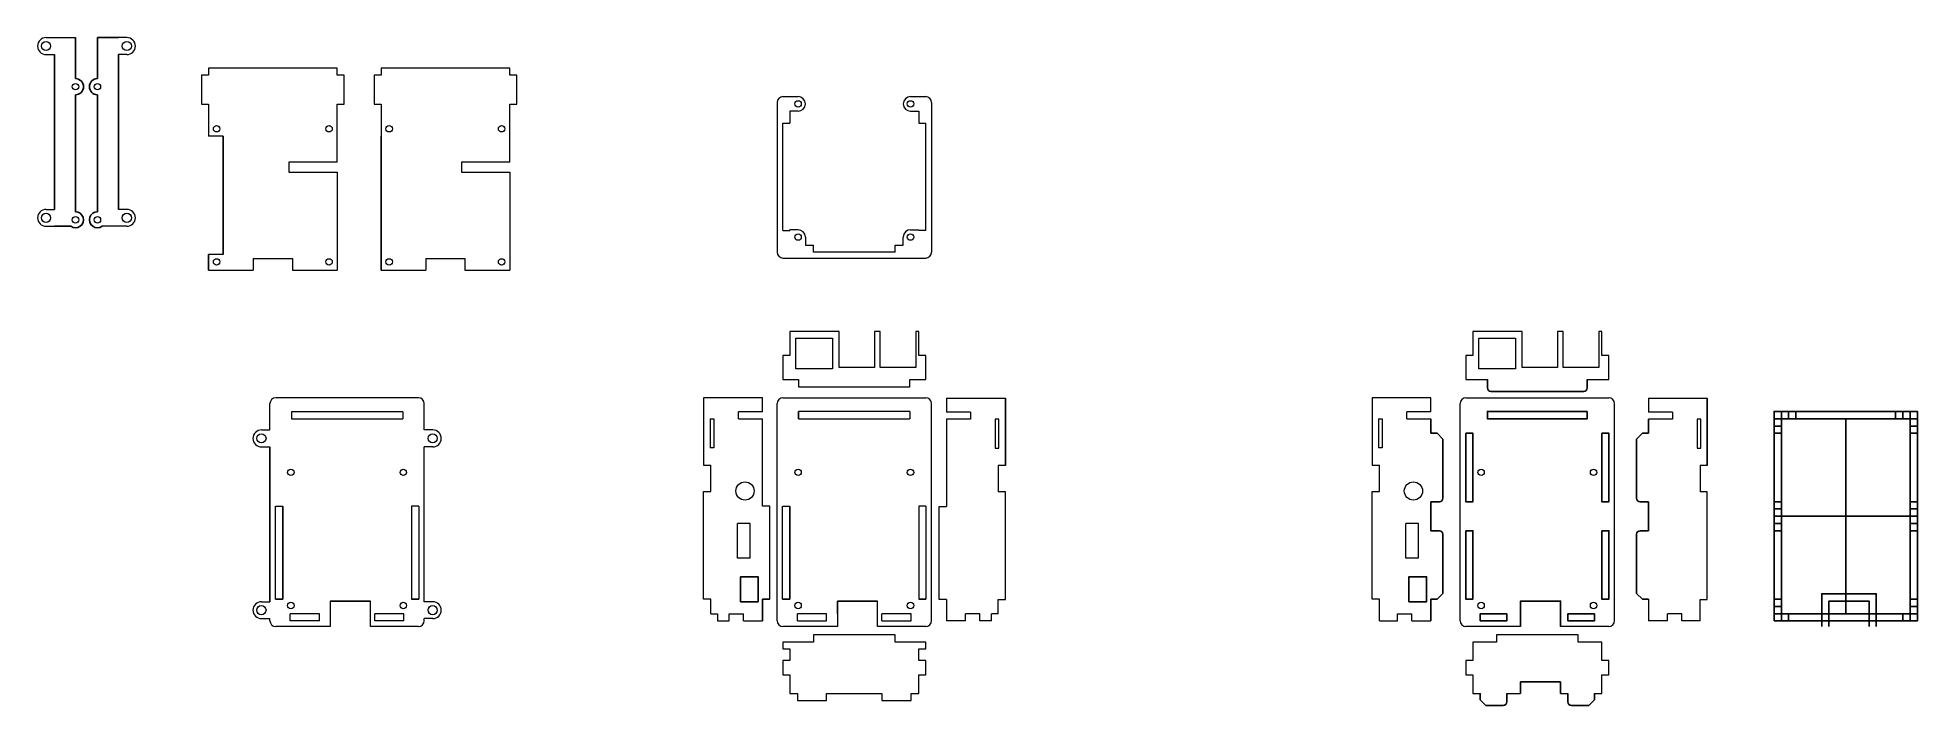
# Model space of a CAD drawing. Header units: millimetres. Extents: x -207 to 613, y 2 to 293.
import ezdxf

# ---------------------------------------------------------------- set-up
doc = ezdxf.new("R2010")
doc.units = ezdxf.units.MM

msp = doc.modelspace()

# ---------------------------------------------------------------- linework, layer by layer
at = {"color": 7, "linetype": 'Continuous', "lineweight": 15}
for p, q in [((-202.86, 293.49), (-190.03, 293.49)), ((-167.63, 293.49), (-171.32, 293.49)), ((-202.86, 286.12), (-199.17, 286.12)), ((-167.63, 286.12), (-171.32, 286.12)), ((-132.06, 280.17), (-132.06, 277.12)), ((-75.93, 280.17), (-132.06, 280.17)), ((-75.93, 277.12), (-75.93, 280.17)), ((-56.83, 280.17), (-56.83, 277.12)), ((-0.69, 280.17), (-56.83, 280.17)), ((-0.69, 277.12), (-0.69, 280.17)), ((-135.11, 277.12), (-135.11, 264.42)), ((-132.06, 277.12), (-135.11, 277.12)), ((-72.88, 277.12), (-75.93, 277.12)), ((-72.88, 264.42), (-72.88, 277.12)), ((-59.87, 277.12), (-59.87, 264.42)), ((-56.83, 277.12), (-59.87, 277.12)), ((2.36, 277.12), (-0.69, 277.12)), ((2.36, 264.42), (2.36, 277.12)), ((-135.11, 264.42), (-132.06, 264.42)), ((-132.06, 264.42), (-132.06, 250.58)), ((-75.93, 264.42), (-72.88, 264.42)), ((-75.93, 239.15), (-75.93, 264.42)), ((-59.87, 264.42), (-56.83, 264.42)), ((-56.83, 264.42), (-56.83, 250.58)), ((-0.69, 264.42), (2.36, 264.42)), ((-0.69, 239.15), (-0.69, 264.42)), ((115.87, 265.22), (115.87, 199.94)), ((118.41, 267.76), (125.01, 267.76)), ((174.03, 267.76), (180.64, 267.76)), ((183.18, 265.22), (183.18, 199.94)), ((118.41, 256.2), (121.45, 256.2)), ((118.41, 209.34), (118.41, 256.2)), ((125.01, 261.41), (121.45, 261.41)), ((121.45, 261.41), (121.45, 256.2)), ((174.03, 261.41), (177.59, 261.41)), ((177.59, 261.41), (177.59, 256.2)), ((177.59, 256.2), (180.64, 256.2)), ((180.64, 209.34), (180.64, 256.2)), ((-125.71, 250.58), (-132.06, 250.58)), ((-75.93, 239.15), (-97.01, 239.15)), ((-97.01, 239.15), (-97.01, 234.83)), ((-0.69, 239.15), (-21.77, 239.15)), ((-21.77, 239.15), (-21.77, 234.83)), ((-97.01, 234.83), (-75.93, 234.83)), ((-75.93, 234.83), (-75.93, 192.16)), ((-21.77, 234.83), (-0.69, 234.83)), ((-0.69, 234.83), (-0.69, 192.16)), ((-202.86, 218.6), (-199.17, 218.6)), ((-167.63, 218.6), (-171.32, 218.6)), ((-202.86, 211.23), (-199.17, 211.23)), ((-167.63, 211.23), (-178.41, 211.23)), ((118.41, 209.34), (121.45, 209.34)), ((121.45, 209.34), (121.45, 209.72)), ((125.01, 209.72), (121.45, 209.72)), ((128.18, 206.55), (128.18, 202.99)), ((170.86, 202.99), (170.86, 206.55)), ((174.03, 209.72), (177.59, 209.72)), ((177.59, 209.34), (177.59, 209.72)), ((180.64, 209.34), (177.59, 209.34)), ((-125.71, 198.89), (-132.06, 198.89)), ((-112.53, 197.24), (-95.48, 197.24)), ((-112.53, 197.24), (-112.53, 192.16)), ((-95.48, 197.24), (-95.48, 192.16)), ((-37.29, 197.24), (-20.25, 197.24)), ((-37.29, 197.24), (-37.29, 192.16)), ((-20.25, 197.24), (-20.25, 192.16)), ((118.41, 197.4), (180.64, 197.4)), ((128.18, 202.99), (131.74, 202.99)), ((131.74, 199.94), (131.74, 202.99)), ((167.3, 199.94), (131.74, 199.94)), ((167.3, 199.94), (167.3, 202.99)), ((167.3, 202.99), (170.86, 202.99)), ((-132.06, 192.16), (-112.53, 192.16)), ((-95.48, 192.16), (-75.93, 192.16)), ((-56.83, 192.16), (-37.29, 192.16)), ((-20.25, 192.16), (-0.69, 192.16)), ((121.45, 165.4), (121.45, 154.88)), ((142.87, 165.4), (121.45, 165.4)), ((142.87, 149.65), (142.87, 165.4)), ((158.36, 165.4), (158.36, 149.65)), ((160.8, 165.4), (158.36, 165.4)), ((160.8, 149.65), (160.8, 165.4)), ((176.29, 165.4), (176.29, 149.65)), ((177.59, 165.4), (176.29, 165.4)), ((177.59, 154.88), (177.59, 165.4)), ((123.99, 162.53), (140, 162.53)), ((123.99, 149.14), (123.99, 162.53)), ((140, 162.53), (140, 149.14)), ((121.45, 154.88), (118.41, 154.88)), ((118.41, 154.88), (118.41, 144.42)), ((140, 149.14), (123.99, 149.14)), ((158.36, 149.65), (142.87, 149.65)), ((176.29, 149.65), (160.8, 149.65)), ((180.64, 154.88), (177.59, 154.88)), ((180.64, 144.42), (180.64, 154.88)), ((118.41, 144.42), (125.26, 144.42)), ((125.26, 144.42), (125.26, 141.24)), ((125.26, 141.24), (173.78, 141.24)), ((173.78, 144.42), (180.64, 144.42)), ((173.78, 141.24), (173.78, 144.42)), ((-105.28, 122.47), (-105.28, 133.93)), ((-40.51, 136.47), (-102.74, 136.47)), ((-37.97, 122.47), (-37.97, 133.93)), ((83.84, 136.49), (83.84, 107.13)), ((109.5, 136.49), (83.84, 136.49)), ((109.5, 130.4), (109.5, 136.49)), ((115.87, 84.66), (115.87, 133.93)), ((118.41, 136.47), (180.64, 136.47)), ((183.18, 39.31), (183.18, 133.93)), ((189.72, 136.34), (215.38, 136.34)), ((189.72, 136.34), (189.72, 130.24)), ((-47.37, 130.37), (-95.88, 130.37)), ((-95.88, 130.37), (-95.88, 127.32)), ((-95.88, 127.32), (-47.37, 127.32)), ((-47.37, 130.37), (-47.37, 127.32)), ((86.71, 127.32), (86.71, 114.62)), ((86.71, 127.32), (88.29, 127.32)), ((88.29, 127.32), (88.29, 114.62)), ((109.5, 130.4), (99.03, 130.4)), ((99.03, 127.32), (99.03, 130.4)), ((99.03, 127.32), (109.5, 127.32)), ((109.5, 89.22), (109.5, 127.32)), ((173.78, 130.5), (125.26, 130.5)), ((125.26, 127.32), (173.78, 127.32)), ((173.78, 130.5), (173.78, 127.32)), ((200.19, 130.24), (189.72, 130.24)), ((189.72, 127.2), (189.72, 89.1)), ((200.19, 127.2), (189.72, 127.2)), ((200.19, 130.24), (200.19, 127.2)), ((212.51, 127.2), (210.93, 127.2)), ((210.93, 127.2), (210.93, 114.5)), ((212.51, 114.5), (212.51, 127.2)), ((-108.97, 122.47), (-105.28, 122.47)), ((-108.97, 115.09), (-105.28, 115.09)), ((-34.28, 122.47), (-37.97, 122.47)), ((-34.28, 115.09), (-37.97, 115.09)), ((-37.97, 47.57), (-37.97, 115.09)), ((83.84, 107.13), (87.02, 107.13)), ((88.29, 114.62), (86.71, 114.62)), ((87.02, 95.57), (87.02, 107.13)), ((210.93, 114.5), (212.51, 114.5)), ((212.2, 107), (212.2, 95.45)), ((215.38, 107), (212.2, 107)), ((83.84, 48.71), (83.84, 95.57)), ((83.84, 95.57), (87.02, 95.57)), ((215.38, 95.45), (212.2, 95.45)), ((215.38, 48.58), (215.38, 95.45)), ((-102.87, 48.71), (-102.87, 89.22)), ((-102.74, 89.22), (-99.69, 89.22)), ((-43.56, 89.22), (-43.56, 48.71)), ((-40.38, 89.22), (-43.56, 89.22)), ((-40.38, 89.22), (-40.38, 48.71)), ((112.67, 89.22), (109.5, 89.22)), ((112.67, 48.71), (112.67, 89.22)), ((115.87, 39.31), (115.87, 84.66)), ((118.28, 48.71), (118.28, 89.22)), ((118.41, 89.22), (121.45, 89.22)), ((177.59, 89.22), (177.59, 48.71)), ((180.76, 89.22), (177.59, 89.22)), ((180.76, 89.22), (180.76, 48.71)), ((186.55, 48.58), (186.55, 89.1)), ((186.55, 89.1), (189.72, 89.1)), ((98.54, 66.62), (98.54, 81.71)), ((104.13, 81.71), (98.54, 81.71)), ((104.13, 66.62), (104.13, 81.71)), ((104.13, 66.62), (98.54, 66.62)), ((-108.97, 47.57), (-105.28, 47.57)), ((-96.39, 39.31), (-96.39, 42.36)), ((-83.69, 42.36), (-96.39, 42.36)), ((-83.69, 39.31), (-83.69, 42.36)), ((-78.94, 47.85), (-78.94, 36.77)), ((-61.46, 36.77), (-61.46, 47.85)), ((-46.86, 42.36), (-59.56, 42.36)), ((-59.56, 39.31), (-59.56, 42.36)), ((-46.86, 39.31), (-46.86, 42.36)), ((-34.28, 47.57), (-37.97, 47.57)), ((87.02, 48.71), (83.84, 48.71)), ((87.02, 42.36), (87.02, 48.71)), ((87.02, 42.36), (89.86, 42.36)), ((89.86, 42.36), (89.86, 39.31)), ((94.94, 42.36), (101.24, 42.36)), ((94.94, 39.31), (94.94, 42.36)), ((101.24, 39.31), (101.24, 42.36)), ((137.46, 42.36), (124.76, 42.36)), ((124.76, 39.19), (124.76, 42.36)), ((137.46, 39.19), (137.46, 42.36)), ((142.21, 42.36), (142.21, 36.77)), ((159.68, 36.77), (159.68, 47.85)), ((174.29, 42.36), (161.59, 42.36)), ((161.59, 39.19), (161.59, 42.36)), ((174.29, 39.19), (174.29, 42.36)), ((189.72, 48.58), (186.55, 48.58)), ((189.72, 48.58), (189.72, 39.19)), ((204.28, 42.23), (197.98, 42.23)), ((197.98, 39.19), (197.98, 42.23)), ((204.28, 39.19), (204.28, 42.23)), ((212.2, 42.23), (209.36, 42.23)), ((209.36, 39.19), (209.36, 42.23)), ((212.2, 48.58), (215.38, 48.58)), ((212.2, 42.23), (212.2, 48.58)), ((-108.97, 40.2), (-105.28, 40.2)), ((-105.28, 39.31), (-105.28, 40.2)), ((-78.94, 36.77), (-102.74, 36.77)), ((-83.69, 39.31), (-96.39, 39.31)), ((-40.51, 36.77), (-61.46, 36.77)), ((-46.86, 39.31), (-59.56, 39.31)), ((-34.28, 40.2), (-37.97, 40.2)), ((-37.97, 39.31), (-37.97, 40.2)), ((89.86, 39.31), (94.94, 39.31)), ((101.24, 39.31), (109.5, 39.31)), ((142.21, 36.77), (118.41, 36.77)), ((124.76, 39.19), (137.46, 39.19)), ((131.74, 33.07), (131.74, 29.89)), ((167.3, 33.07), (131.74, 33.07)), ((180.64, 36.77), (159.68, 36.77)), ((161.59, 39.19), (174.29, 39.19)), ((167.3, 29.89), (167.3, 33.07)), ((197.98, 39.19), (189.72, 39.19)), ((209.36, 39.19), (204.28, 39.19)), ((118.41, 29.89), (118.41, 27.05)), ((131.74, 29.89), (118.41, 29.89)), ((118.41, 27.05), (121.45, 27.05)), ((121.45, 27.05), (121.45, 21.97)), ((180.64, 29.89), (167.3, 29.89)), ((177.59, 27.05), (180.64, 27.05)), ((177.59, 21.97), (177.59, 27.05)), ((180.64, 27.05), (180.64, 29.89)), ((118.41, 21.97), (118.41, 15.67)), ((121.45, 21.97), (118.41, 21.97)), ((180.64, 21.97), (177.59, 21.97)), ((180.64, 15.67), (180.64, 21.97)), ((118.41, 15.67), (121.45, 15.67)), ((121.45, 15.67), (121.45, 7.54)), ((177.59, 15.67), (180.64, 15.67)), ((177.59, 7.54), (177.59, 15.67)), ((121.45, 7.54), (124.76, 7.54)), ((124.76, 7.54), (124.76, 4.49)), ((124.76, 4.49), (137.46, 4.49)), ((137.46, 7.54), (161.59, 7.54)), ((137.46, 4.49), (137.46, 7.54)), ((161.59, 7.54), (161.59, 4.49)), ((161.59, 4.49), (174.29, 4.49)), ((174.29, 7.54), (177.59, 7.54)), ((174.29, 4.49), (174.29, 7.54))]:
    msp.add_line(p, q, dxfattribs=at)
for p, q in [((-190.03, 275.6), (-190.03, 293.49)), ((-180.46, 275.6), (-180.46, 293.49)), ((-180.46, 293.49), (-171.32, 293.49)), ((-199.17, 286.12), (-199.17, 218.6)), ((-171.32, 286.12), (-171.32, 218.6)), ((-190.03, 217.56), (-190.03, 268.6)), ((-180.46, 217.56), (-180.46, 268.6)), ((-125.71, 198.89), (-125.71, 250.58)), ((-56.83, 250.58), (-56.83, 192.16)), ((-199.17, 211.23), (-192.09, 211.23)), ((-132.06, 198.89), (-132.06, 192.16)), ((215.38, 136.34), (215.38, 107)), ((125.26, 127.32), (125.26, 130.5)), ((-105.28, 115.09), (-105.28, 47.57)), ((-99.69, 89.22), (-99.69, 48.71)), ((121.45, 89.22), (121.45, 48.71)), ((-102.87, 48.71), (-99.69, 48.71)), ((-61.46, 47.85), (-78.94, 47.85)), ((-40.38, 48.71), (-43.56, 48.71)), ((112.67, 48.71), (109.5, 48.71)), ((109.5, 48.71), (109.5, 39.31)), ((121.45, 48.71), (118.28, 48.71)), ((159.68, 47.85), (142.21, 47.85)), ((142.21, 42.36), (142.21, 47.85)), ((180.76, 48.71), (177.59, 48.71))]:
    msp.add_line(p, q)
at = {"color": 1, "linetype": 'Continuous', "lineweight": 15}
for p, q in [((419.24, 165.4), (419.24, 154.88)), ((440.65, 165.4), (419.24, 165.4)), ((440.65, 149.65), (440.65, 165.4)), ((456.15, 165.4), (456.15, 149.65)), ((458.59, 165.4), (456.15, 165.4)), ((458.59, 149.65), (458.59, 165.4)), ((474.08, 165.4), (474.08, 149.65)), ((475.38, 165.4), (474.08, 165.4)), ((475.38, 154.88), (475.38, 165.4)), ((421.78, 162.53), (437.78, 162.53)), ((421.78, 149.14), (421.78, 162.53)), ((437.78, 162.53), (437.78, 149.14)), ((419.24, 154.88), (416.19, 154.88)), ((416.19, 154.88), (416.19, 144.42)), ((437.78, 149.14), (421.78, 149.14)), ((456.15, 149.65), (440.65, 149.65)), ((474.08, 149.65), (458.59, 149.65)), ((478.42, 154.88), (475.38, 154.88)), ((478.42, 144.42), (478.42, 154.88)), ((416.19, 144.42), (425.58, 144.42)), ((469.04, 144.42), (478.42, 144.42)), ((375.26, 136.49), (375.26, 107.13)), ((400.92, 136.49), (375.26, 136.49)), ((400.92, 130.4), (400.92, 136.49)), ((413.65, 39.31), (413.65, 133.93)), ((416.19, 136.47), (478.42, 136.47)), ((480.96, 39.31), (480.96, 133.93)), ((495.77, 136.34), (521.42, 136.34)), ((495.77, 136.34), (495.77, 130.24)), ((378.13, 127.32), (378.13, 114.62)), ((378.13, 127.32), (379.71, 127.32)), ((379.71, 127.32), (379.71, 114.62)), ((400.92, 130.4), (390.45, 130.4)), ((390.45, 127.32), (390.45, 130.4)), ((390.45, 127.32), (400.92, 127.32)), ((506.23, 130.24), (495.77, 130.24)), ((506.23, 127.2), (495.77, 127.2)), ((506.23, 130.24), (506.23, 127.2)), ((518.55, 127.2), (516.98, 127.2)), ((516.98, 127.2), (516.98, 114.5)), ((518.55, 114.5), (518.55, 127.2)), ((375.26, 107.13), (378.44, 107.13)), ((379.71, 114.62), (378.13, 114.62)), ((378.44, 95.57), (378.44, 107.13)), ((516.98, 114.5), (518.55, 114.5)), ((518.25, 107), (518.25, 95.45)), ((521.42, 107), (518.25, 107)), ((375.26, 48.71), (375.26, 95.57)), ((375.26, 95.57), (378.44, 95.57)), ((521.42, 95.45), (518.25, 95.45)), ((521.42, 48.58), (521.42, 95.45)), ((389.96, 66.62), (389.96, 81.71)), ((395.55, 81.71), (389.96, 81.71)), ((395.55, 66.62), (395.55, 81.71)), ((395.55, 66.62), (389.96, 66.62)), ((378.44, 48.71), (375.26, 48.71)), ((378.44, 39.31), (378.44, 48.71)), ((386.36, 42.36), (392.66, 42.36)), ((386.36, 39.31), (386.36, 42.36)), ((392.66, 39.31), (392.66, 42.36)), ((495.77, 48.58), (495.77, 39.19)), ((510.32, 42.23), (504.02, 42.23)), ((504.02, 39.19), (504.02, 42.23)), ((510.32, 39.19), (510.32, 42.23)), ((518.25, 48.58), (521.42, 48.58)), ((518.25, 39.19), (518.25, 48.58)), ((378.44, 39.31), (386.36, 39.31)), ((392.66, 39.31), (400.92, 39.31)), ((439.99, 36.77), (416.19, 36.77)), ((429.53, 33.07), (429.53, 29.89)), ((465.09, 33.07), (429.53, 33.07)), ((478.42, 36.77), (457.47, 36.77)), ((465.09, 29.89), (465.09, 33.07)), ((504.02, 39.19), (495.77, 39.19)), ((518.25, 39.19), (510.32, 39.19)), ((419.24, 29.89), (419.24, 21.97)), ((429.53, 29.89), (419.24, 29.89)), ((475.38, 29.89), (465.09, 29.89)), ((475.38, 21.97), (475.38, 29.89)), ((416.19, 21.97), (416.19, 15.67)), ((419.24, 21.97), (416.19, 21.97)), ((478.42, 21.97), (475.38, 21.97)), ((478.42, 15.67), (478.42, 21.97)), ((416.19, 15.67), (419.24, 15.67)), ((419.24, 15.67), (419.24, 7.54)), ((475.38, 15.67), (478.42, 15.67)), ((475.38, 7.54), (475.38, 15.67)), ((419.24, 7.54), (422.54, 7.54)), ((433.98, 7.54), (439.99, 7.54)), ((457.47, 7.54), (460.64, 7.54)), ((472.07, 7.54), (475.38, 7.54))]:
    msp.add_line(p, q, dxfattribs=at)
at = {"color": 1}
for p, q in [((425.58, 144.42), (425.58, 140.75)), ((469.04, 140.75), (469.04, 144.42)), ((427.08, 139.25), (467.54, 139.25)), ((521.42, 136.34), (521.42, 107)), ((400.92, 127.32), (400.92, 120.99)), ((495.77, 127.2), (495.77, 120.99)), ((400.92, 120.99), (403.59, 120.99)), ((403.59, 120.99), (406.09, 118.49)), ((406.09, 118.49), (406.09, 92.68)), ((493.1, 120.99), (490.6, 118.49)), ((490.6, 92.68), (490.6, 118.49)), ((493.1, 120.99), (495.77, 120.99)), ((400.92, 91.18), (400.92, 78.5)), ((404.59, 91.18), (400.92, 91.18)), ((495.77, 91.18), (492.1, 91.18)), ((495.77, 91.18), (495.77, 78.5)), ((400.92, 78.5), (404.59, 78.5)), ((406.09, 77), (406.09, 51.2)), ((490.6, 51.2), (490.6, 77)), ((492.1, 78.5), (495.77, 78.5)), ((406.09, 51.2), (403.59, 48.7)), ((490.6, 51.2), (493.1, 48.7)), ((400.92, 48.7), (400.92, 39.31)), ((403.59, 48.7), (400.92, 48.7)), ((495.77, 48.7), (493.1, 48.7)), ((495.77, 48.7), (495.77, 48.58)), ((439.99, 7.54), (439.99, 12.71)), ((439.99, 12.71), (457.47, 12.71)), ((457.47, 7.54), (457.47, 12.71)), ((422.41, 7.54), (422.41, 4.87)), ((422.41, 4.87), (424.91, 2.37)), ((424.91, 2.37), (432.48, 2.37)), ((433.98, 3.87), (433.98, 7.54)), ((460.64, 7.54), (460.64, 3.87)), ((462.14, 2.37), (469.71, 2.37)), ((472.21, 4.87), (469.71, 2.37)), ((472.21, 4.87), (472.21, 7.54))]:
    msp.add_line(p, q, dxfattribs=at)
at = {"color": 6}
for p, q in [((553.7, 127.33), (550.53, 127.33)), ((553.7, 124.16), (550.53, 124.16)), ((553.7, 127.33), (553.7, 130.5)), ((556.87, 127.33), (556.87, 130.5)), ((560.04, 127.33), (560.04, 130.5)), ((603.51, 127.33), (603.51, 130.5)), ((606.68, 127.33), (606.68, 130.5)), ((609.85, 127.33), (609.85, 130.5)), ((609.85, 127.33), (613.02, 127.33)), ((609.85, 124.16), (613.02, 124.16)), ((553.7, 120.99), (550.53, 120.99)), ((609.85, 120.99), (613.02, 120.99)), ((553.7, 91.18), (550.53, 91.18)), ((609.85, 91.18), (613.02, 91.18)), ((553.7, 88.01), (550.53, 88.01)), ((553.7, 84.84), (550.53, 84.84)), ((553.7, 84.84), (550.53, 84.84)), ((609.85, 88.01), (613.02, 88.01)), ((609.85, 84.84), (613.02, 84.84)), ((553.7, 81.67), (550.53, 81.67)), ((553.7, 78.5), (550.53, 78.5)), ((609.85, 81.67), (613.02, 81.67)), ((609.85, 78.5), (613.02, 78.5)), ((553.7, 48.7), (550.53, 48.7)), ((553.7, 45.53), (550.53, 45.53)), ((553.7, 42.36), (550.53, 42.36)), ((553.7, 42.36), (553.7, 39.19)), ((556.87, 42.36), (556.87, 39.19)), ((606.68, 42.36), (606.68, 39.19)), ((609.85, 48.7), (613.02, 48.7)), ((609.85, 45.53), (613.02, 45.53)), ((609.85, 42.36), (613.02, 42.36)), ((609.85, 42.36), (609.85, 39.19))]:
    msp.add_line(p, q, dxfattribs=at)
at = {"color": 3}
for p, q in [((581.77, 127.33), (581.77, 42.36)), ((609.85, 84.84), (553.7, 84.84))]:
    msp.add_line(p, q, dxfattribs=at)
at = {"color": 1}
for points in [[(469.04, 130.5), (425.58, 130.5), (425.58, 127.33), (469.04, 127.33)], [(416.07, 120.99), (419.24, 120.99), (419.24, 91.18), (416.07, 91.18)], [(475.38, 120.99), (478.55, 120.99), (478.55, 91.18), (475.38, 91.18)], [(416.07, 78.5), (419.24, 78.5), (419.24, 48.7), (416.07, 48.7)], [(475.38, 78.5), (478.55, 78.5), (478.55, 48.7), (475.38, 48.7)], [(391.34, 47.57), (399, 47.57), (399, 58.44), (391.34, 58.44)], [(422.41, 39.19), (433.98, 39.19), (433.98, 42.36), (422.41, 42.36)], [(460.64, 39.19), (472.21, 39.19), (472.21, 42.36), (460.64, 42.36)]]:
    msp.add_lwpolyline(points, close=True, dxfattribs=at)
at = {"color": 3}
for points in [[(550.53, 39.19), (613.02, 39.19), (613.02, 130.5), (550.53, 130.5)], [(553.7, 42.36), (609.85, 42.36), (609.85, 127.33), (553.7, 127.33)]]:
    msp.add_lwpolyline(points, close=True, dxfattribs=at)
at = {"color": 4}
for points in [[(603.51, 130.5), (560.04, 130.5), (560.04, 127.33), (603.51, 127.33)], [(550.53, 120.99), (553.7, 120.99), (553.7, 91.18), (550.53, 91.18)], [(609.85, 120.99), (613.02, 120.99), (613.02, 91.18), (609.85, 91.18)], [(550.53, 78.5), (553.7, 78.5), (553.7, 48.7), (550.53, 48.7)], [(609.85, 78.5), (613.02, 78.5), (613.02, 48.7), (609.85, 48.7)], [(571.29, 42.36), (556.87, 42.36), (556.87, 39.19), (571.29, 39.19)], [(595.1, 39.19), (606.68, 39.19), (606.68, 42.36), (595.1, 42.36)]]:
    msp.add_lwpolyline(points, close=True, dxfattribs=at)
msp.add_lwpolyline([(99.92, 47.57), (107.58, 47.57), (107.58, 58.44), (99.92, 58.44)], close=True)
for points in [[(571.29, 36.77), (571.29, 42.36), (571.29, 51.02), (595.1, 51.02), (595.1, 36.77)], [(574.46, 36.77), (574.46, 42.36), (574.46, 47.85), (591.93, 47.85), (591.93, 36.77)]]:
    msp.add_lwpolyline(points)
at = {"color": 1}
msp.add_lwpolyline([(439.99, 36.77), (439.99, 47.85), (457.47, 47.85), (457.47, 36.77)], dxfattribs=at)
at = {"color": 7, "linetype": 'Continuous', "lineweight": 15}
for centre, radius in [((-202.86, 289.81), 2), ((-167.63, 289.81), 2), ((-190.03, 272.1), 1.4), ((-180.46, 272.1), 1.4), ((125.01, 264.59), 1.4), ((174.03, 264.59), 1.4), ((-128.5, 253.75), 1.4), ((-79.48, 253.75), 1.4), ((-53.27, 253.75), 1.4), ((-4.25, 253.75), 1.4), ((-202.86, 214.91), 2), ((-190.03, 214.06), 1.4), ((-180.46, 214.06), 1.4), ((-167.63, 214.91), 2), ((125.01, 206.55), 1.4), ((174.03, 206.55), 1.4), ((-128.5, 195.71), 1.4), ((-79.48, 195.71), 1.4), ((-53.27, 195.71), 1.4), ((-4.25, 195.71), 1.4), ((-108.97, 118.78), 2), ((-34.28, 118.78), 2), ((-96.14, 103.96), 1.4), ((-47.11, 103.96), 1.4), ((101.87, 95.85), 3.97), ((125.01, 103.96), 1.4), ((174.03, 103.96), 1.4), ((-108.97, 43.89), 2), ((-96.14, 45.92), 1.4), ((-47.11, 45.92), 1.4), ((-34.28, 43.89), 2), ((125.01, 45.92), 1.4), ((174.03, 45.92), 1.4)]:
    msp.add_circle(centre, radius, dxfattribs=at)
at = {"color": 1, "linetype": 'Continuous', "lineweight": 15}
for centre, radius in [((393.29, 95.85), 3.97), ((422.8, 103.96), 1.4), ((471.82, 103.96), 1.4), ((422.8, 45.92), 1.4), ((471.82, 45.92), 1.4)]:
    msp.add_circle(centre, radius, dxfattribs=at)
at = {"color": 7, "linetype": 'Continuous', "lineweight": 15}
for centre, radius, start, end in [((-202.86, 289.81), 3.69, 90, 270), ((-167.63, 289.81), 3.69, 270, 90), ((118.41, 265.22), 2.54, 90, 180), ((125.01, 264.59), 3.18, 270, 90), ((174.03, 264.59), 3.18, 90, 270), ((180.64, 265.22), 2.54, 0, 90), ((-202.86, 214.91), 3.69, 90, 270), ((-167.63, 214.91), 3.69, 270, 90), ((125.01, 206.55), 3.17, 0, 90), ((174.03, 206.55), 3.18, 90, 180), ((118.41, 199.94), 2.54, 180, 270), ((180.64, 199.94), 2.54, 270, 0), ((-102.74, 133.93), 2.54, 90, 180), ((-40.51, 133.93), 2.54, 0, 90), ((118.41, 133.93), 2.54, 90, 180), ((180.64, 133.93), 2.54, 0, 90), ((-108.97, 118.78), 3.69, 90, 270), ((-34.28, 118.78), 3.69, 270, 90), ((-108.97, 43.89), 3.69, 90, 270), ((-34.28, 43.89), 3.69, 270, 90), ((-102.74, 39.31), 2.54, 180, 270), ((-40.51, 39.31), 2.54, 270, 0), ((118.41, 39.31), 2.54, 180, 270), ((180.64, 39.31), 2.54, 270, 0)]:
    msp.add_arc(centre, radius, start, end, dxfattribs=at)
for centre, start, end in [((-190.03, 272.1), 270, 90), ((-180.46, 272.1), 90, 270), ((-190.03, 214.06), 234.00113, 90), ((-180.46, 214.06), 90, 305.99887)]:
    msp.add_arc(centre, 3.5, start, end)
at = {"color": 1}
for centre, start, end in [((427.08, 140.75), 180, 270), ((467.54, 140.75), 270, 0), ((404.59, 92.68), 270, 0), ((492.1, 92.68), 180, 270), ((404.59, 77), 0, 90), ((492.1, 77), 90, 180), ((432.48, 3.87), 270, 0), ((462.14, 3.87), 180, 270)]:
    msp.add_arc(centre, 1.5, start, end, dxfattribs=at)
at = {"color": 1, "linetype": 'Continuous', "lineweight": 15}
for centre, start, end in [((416.19, 133.93), 90, 180), ((478.42, 133.93), 0, 90), ((416.19, 39.31), 180, 270), ((478.42, 39.31), 270, 0)]:
    msp.add_arc(centre, 2.54, start, end, dxfattribs=at)

doc.saveas('drawing.dxf')
